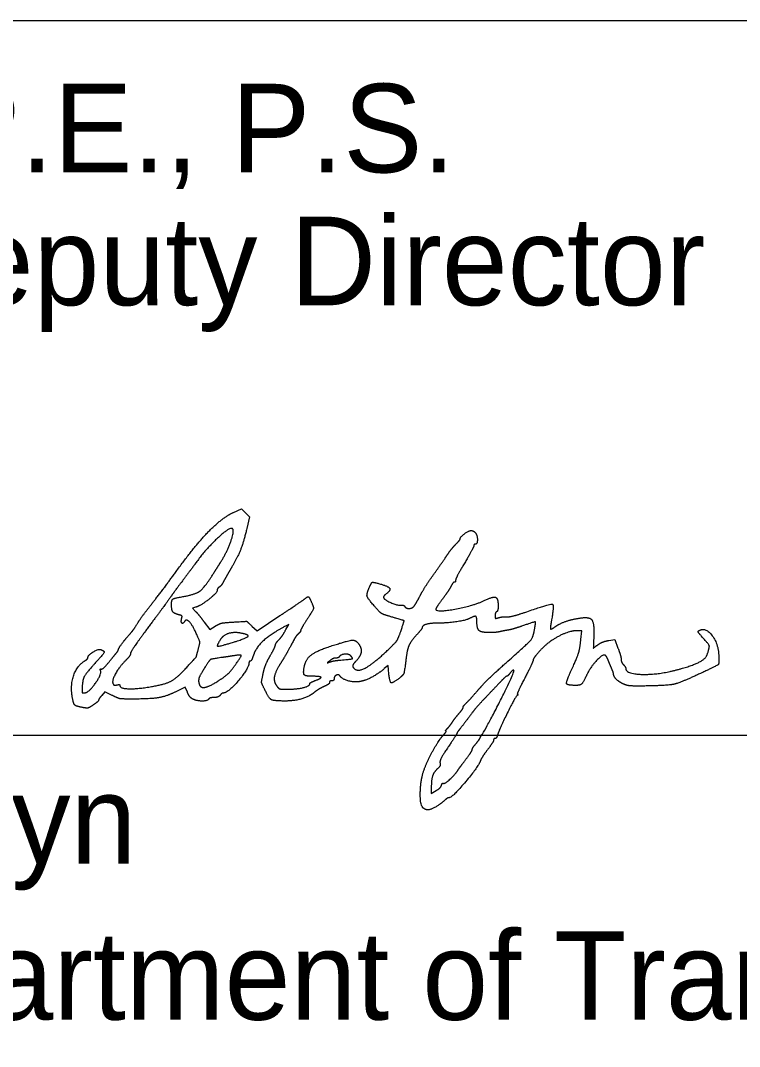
# Model space of a CAD drawing. Extents: x 0 to 34, y 0 to 22.
# Drawn here: x 25.683 to 26.819, y 7.305 to 8.926 of the extents above; entities that cross this region are included whole.
import ezdxf

# ---------------------------------------------------------------- set-up
doc = ezdxf.new("R2010")
doc.units = 0
doc.layers.add('SH_Data', color=7, linetype='Continuous')
doc.layers.add('SH_Text', color=7, linetype='Continuous')

msp = doc.modelspace()

# ---------------------------------------------------------------- linework, layer by layer
at = {"layer": 'SH_Data'}
for p, q in [((24.5279, 8.9262), (28.0279, 8.9262)), ((24.5279, 7.7968), (28.0279, 7.7968))]:
    msp.add_line(p, q, dxfattribs=at)
at = {"layer": 'SH_Text'}
for points in [[(26.0192, 8.1488), (26.0319, 8.1546), (26.0382, 8.1482), (26.0446, 8.1419), (26.0402, 8.1232)], [(25.9593, 7.9988), (25.9543, 7.9972), (25.9594, 7.9921)], [(26.0483, 7.9691), (26.0564, 7.9615), (26.0926, 7.9856)], [(25.9731, 7.9754), (25.9817, 7.9639), (25.9905, 7.9691)], [(26.1021, 7.9638), (26.1066, 7.9718), (26.1011, 7.9688)], [(26.568, 7.9479), (26.5695, 7.9617), (26.5617, 7.9617)], [(26.6119, 7.9463), (26.6215, 7.9478), (26.6266, 7.9343)], [(26.2639, 7.9001), (26.2633, 7.907), (26.2574, 7.9018)], [(25.8277, 7.8595), (25.8162, 7.8653), (25.8111, 7.8595)], [(25.9463, 7.8645), (25.9429, 7.8726), (25.9291, 7.8657)], [(26.3317, 7.714), (26.3317, 7.7046), (26.3392, 7.709)]]:
    msp.add_lwpolyline(points, dxfattribs=at)
for points in [[(25.9297, 8.0569), (25.9593, 8.0975), (26.0012, 8.1404), (26.0192, 8.1488)], [(26.0178, 8.1229), (26.0141, 8.1266), (25.9756, 8.0909), (25.9602, 8.0696)], [(25.9995, 8.0709), (26.0089, 8.0858), (26.0209, 8.1198), (26.0178, 8.1229)], [(26.0402, 8.1232), (26.0352, 8.102), (26.026, 8.0784), (26.0166, 8.0625)], [(26.3773, 8.1068), (26.3773, 8.1097), (26.3905, 8.12), (26.3942, 8.12)], [(26.3942, 8.12), (26.3962, 8.1201), (26.3992, 8.1188), (26.4008, 8.1172)], [(26.4008, 8.1172), (26.4043, 8.1137), (26.4047, 8.0985), (26.4013, 8.0985)], [(26.3569, 8.0815), (26.3608, 8.0873), (26.367, 8.0951), (26.3707, 8.0987)], [(26.3707, 8.0987), (26.3743, 8.1024), (26.3773, 8.106), (26.3773, 8.1068)], [(26.3989, 8.096), (26.3989, 8.0946), (26.3924, 8.0825), (26.3845, 8.0691)], [(26.4013, 8.0985), (26.3999, 8.0985), (26.3989, 8.0974), (26.3989, 8.096)], [(26.3353, 8.0505), (26.3432, 8.0617), (26.3529, 8.0757), (26.3569, 8.0815)], [(25.9602, 8.0696), (25.9566, 8.0646), (25.9472, 8.052), (25.9393, 8.0415)], [(25.9889, 8.0542), (25.9922, 8.0594), (25.997, 8.0669), (25.9995, 8.0709)], [(26.0166, 8.0625), (26.0131, 8.0566), (26.0079, 8.0474), (26.005, 8.0421)], [(26.3845, 8.0691), (26.3765, 8.0557), (26.3701, 8.0434), (26.3701, 8.0416)], [(25.8895, 8.0034), (25.8984, 8.0148), (25.9165, 8.0388), (25.9297, 8.0569)], [(25.9392, 8.0156), (25.9598, 8.0193), (25.9738, 8.0302), (25.9889, 8.0542)], [(26.3139, 8.0169), (26.3177, 8.0242), (26.3273, 8.0393), (26.3353, 8.0505)], [(25.9393, 8.0415), (25.9313, 8.031), (25.9232, 8.02), (25.9213, 8.017)], [(25.9966, 8.0306), (25.9947, 8.0295), (25.9933, 8.0271), (25.9933, 8.0252)], [(26.005, 8.0421), (26.0022, 8.0368), (25.9984, 8.0316), (25.9966, 8.0306)], [(26.243, 7.9993), (26.2315, 8.0124), (26.2292, 8.0192), (26.2332, 8.0288)], [(26.2332, 8.0288), (26.237, 8.0378), (26.2401, 8.0388), (26.2528, 8.0351)], [(26.2528, 8.0351), (26.2648, 8.0315), (26.2676, 8.0253), (26.26, 8.0195)], [(26.3628, 8.0319), (26.361, 8.0283), (26.3549, 8.0192), (26.3492, 8.0117)], [(26.3681, 8.0385), (26.367, 8.0385), (26.3646, 8.0355), (26.3628, 8.0319)], [(26.3701, 8.0416), (26.3701, 8.0399), (26.3692, 8.0385), (26.3681, 8.0385)], [(25.9213, 8.017), (25.9193, 8.0141), (25.9039, 7.9931), (25.8871, 7.9705)], [(25.9213, 8.0035), (25.9213, 8.0103), (25.9254, 8.0131), (25.9392, 8.0156)], [(25.9933, 8.0252), (25.9933, 8.0214), (25.9675, 8.0014), (25.9593, 7.9988)], [(26.0926, 7.9856), (26.1126, 7.9988), (26.1302, 8.0108), (26.1318, 8.0121)], [(26.1318, 8.0121), (26.1363, 8.0159), (26.1387, 8.015), (26.1417, 8.0084)], [(26.26, 8.0195), (26.2572, 8.0174), (26.2558, 8.0146), (26.2567, 8.0132)], [(26.2567, 8.0132), (26.2594, 8.0095), (26.2793, 8.0013), (26.2839, 8.002)], [(26.3046, 8.0007), (26.3059, 8.0024), (26.3101, 8.0096), (26.3139, 8.0169)], [(26.3492, 8.0117), (26.3435, 8.0042), (26.3389, 7.997), (26.3389, 7.9956)], [(26.4165, 8.0099), (26.4294, 8.0161), (26.4373, 8.0129), (26.4373, 8.0015)], [(25.868, 7.9741), (25.8709, 7.9789), (25.8806, 7.9921), (25.8895, 8.0034)], [(25.9323, 7.9871), (25.9251, 7.9889), (25.9213, 7.9946), (25.9213, 8.0035)], [(26.1417, 8.0084), (26.1461, 7.9988), (26.1451, 7.9947), (26.1349, 7.9788)], [(26.2665, 7.9842), (26.2557, 7.9873), (26.2508, 7.9905), (26.243, 7.9993)], [(26.2839, 8.002), (26.2862, 8.0024), (26.2887, 8.0016), (26.2896, 8.0002)], [(26.2896, 8.0002), (26.2918, 7.9967), (26.3018, 7.9971), (26.3046, 8.0007)], [(26.3389, 7.9956), (26.3389, 7.9904), (26.3985, 8.0013), (26.4165, 8.0099)], [(26.4373, 8.0015), (26.4373, 7.9969), (26.4362, 7.9925), (26.4349, 7.9917)], [(26.4796, 7.9908), (26.52, 8.0047), (26.5259, 8.003), (26.5218, 7.9792)], [(25.9373, 7.9808), (25.9383, 7.9843), (25.937, 7.9859), (25.9323, 7.9871)], [(25.9416, 7.976), (25.9392, 7.9721), (25.936, 7.9757), (25.9373, 7.9808)], [(25.9594, 7.9921), (25.9623, 7.9892), (25.9684, 7.9817), (25.9731, 7.9754)], [(26.1349, 7.9788), (26.1296, 7.9706), (26.1253, 7.963), (26.1253, 7.9619)], [(26.2833, 7.9604), (26.2889, 7.9773), (26.2885, 7.9778), (26.2665, 7.9842)], [(26.3922, 7.9811), (26.3867, 7.9781), (26.3565, 7.9737), (26.3415, 7.9737)], [(26.4037, 7.9764), (26.4037, 7.9837), (26.4, 7.9852), (26.3922, 7.9811)], [(26.4349, 7.9917), (26.4335, 7.9909), (26.4325, 7.9881), (26.4325, 7.9854)], [(26.4325, 7.9854), (26.4325, 7.9815), (26.4335, 7.9809), (26.4379, 7.9823)], [(26.4379, 7.9823), (26.4408, 7.9832), (26.4467, 7.9839), (26.4508, 7.9837)], [(26.4508, 7.9837), (26.455, 7.9836), (26.4679, 7.9868), (26.4796, 7.9908)], [(26.5218, 7.9792), (26.5204, 7.9715), (26.5197, 7.9649), (26.5202, 7.9644)], [(26.5277, 7.9683), (26.535, 7.9734), (26.5532, 7.9797), (26.5669, 7.9818)], [(26.5669, 7.9818), (26.5815, 7.9841), (26.5892, 7.9737), (26.5884, 7.9525)], [(25.8517, 7.9522), (25.8583, 7.9595), (25.8625, 7.9652), (25.868, 7.9741)], [(25.8871, 7.9705), (25.8703, 7.9478), (25.8565, 7.9277), (25.8565, 7.9257)], [(25.9604, 7.9574), (25.9543, 7.9711), (25.9446, 7.9808), (25.9416, 7.976)], [(25.9905, 7.9691), (25.997, 7.973), (26.0046, 7.9746), (26.0197, 7.9755)], [(26.0197, 7.9755), (26.04, 7.9767), (26.0402, 7.9767), (26.0483, 7.9691)], [(26.1011, 7.9688), (26.0777, 7.9563), (26.0549, 7.9356), (26.0508, 7.9231)], [(26.0894, 7.9457), (26.0948, 7.9517), (26.0973, 7.9552), (26.1021, 7.9638)], [(26.3173, 7.9665), (26.3173, 7.9656), (26.3131, 7.9602), (26.3079, 7.9545)], [(26.3415, 7.9737), (26.33, 7.9737), (26.3173, 7.9699), (26.3173, 7.9665)], [(26.423, 7.9587), (26.4106, 7.9588), (26.4037, 7.9651), (26.4037, 7.9764)], [(26.4529, 7.9627), (26.4489, 7.9621), (26.443, 7.9609), (26.4397, 7.9601)], [(26.45, 7.9112), (26.4855, 7.9427), (26.4925, 7.9509), (26.4949, 7.9642)], [(26.4742, 7.9688), (26.4664, 7.9661), (26.4568, 7.9634), (26.4529, 7.9627)], [(26.4949, 7.9642), (26.497, 7.9757), (26.4952, 7.9761), (26.4742, 7.9688)], [(26.5202, 7.9644), (26.5206, 7.964), (26.524, 7.9657), (26.5277, 7.9683)], [(26.7585, 7.9531), (26.7532, 7.9588), (26.7529, 7.9614), (26.7575, 7.9632)], [(26.7575, 7.9632), (26.7661, 7.9665), (26.7846, 7.9415), (26.7856, 7.9253)], [(25.8373, 7.9317), (25.8373, 7.9333), (25.8464, 7.9463), (25.8517, 7.9522)], [(25.9637, 7.9329), (25.9663, 7.9427), (25.966, 7.9449), (25.9604, 7.9574)], [(25.9989, 7.9483), (25.9919, 7.9376), (25.9964, 7.9367), (26.0209, 7.9442)], [(26.0315, 7.9578), (26.0206, 7.96), (26.0032, 7.9549), (25.9989, 7.9483)], [(26.0209, 7.9442), (26.0401, 7.9502), (26.0441, 7.9553), (26.0315, 7.9578)], [(26.1148, 7.9477), (26.1067, 7.9322), (26.0989, 7.9185), (26.0928, 7.9088)], [(26.1217, 7.9569), (26.1198, 7.9553), (26.1167, 7.9511), (26.1148, 7.9477)], [(26.1253, 7.9619), (26.1253, 7.9608), (26.1237, 7.9586), (26.1217, 7.9569)], [(26.1687, 7.936), (26.2005, 7.9466), (26.2139, 7.947), (26.219, 7.9375)], [(26.265, 7.9331), (26.2754, 7.9432), (26.2795, 7.9493), (26.2833, 7.9604)], [(26.3079, 7.9545), (26.2994, 7.945), (26.2937, 7.9324), (26.2921, 7.9197)], [(26.4397, 7.9601), (26.4364, 7.9594), (26.4289, 7.9587), (26.423, 7.9587)], [(26.5617, 7.9617), (26.549, 7.9617), (26.5152, 7.9433), (26.503, 7.9297)], [(26.5533, 7.9001), (26.5624, 7.92), (26.5664, 7.9331), (26.568, 7.9479)], [(26.5884, 7.9525), (26.5877, 7.9341), (26.5876, 7.9343), (26.5953, 7.9399)], [(26.5953, 7.9399), (26.5991, 7.9425), (26.6065, 7.9454), (26.6119, 7.9463)], [(26.7676, 7.924), (26.7716, 7.9358), (26.77, 7.9407), (26.7585, 7.9531)], [(25.7893, 7.9197), (25.7893, 7.9234), (25.8061, 7.9334), (25.8099, 7.9319)], [(25.8099, 7.9319), (25.8158, 7.9297), (25.8136, 7.9248), (25.7992, 7.9089)], [(25.8349, 7.9274), (25.8362, 7.929), (25.8373, 7.9309), (25.8373, 7.9317)], [(25.9441, 7.9024), (25.9601, 7.92), (25.9605, 7.9205), (25.9637, 7.9329)], [(26.0769, 7.9216), (26.0813, 7.9292), (26.0851, 7.9369), (26.0854, 7.9387)], [(26.0854, 7.9387), (26.0856, 7.9404), (26.0874, 7.9436), (26.0894, 7.9457)], [(26.131, 7.9049), (26.1331, 7.9162), (26.1493, 7.9295), (26.1687, 7.936)], [(26.208, 7.9043), (26.2133, 7.8956), (26.24, 7.9091), (26.265, 7.9331)], [(26.219, 7.9375), (26.2222, 7.9315), (26.2188, 7.9201), (26.2114, 7.9122)], [(26.6266, 7.9343), (26.6294, 7.9268), (26.6317, 7.9187), (26.6317, 7.9162)], [(25.7644, 7.8581), (25.7615, 7.8766), (25.7722, 7.9066), (25.7846, 7.9143)], [(25.7846, 7.9143), (25.7872, 7.9159), (25.7893, 7.9183), (25.7893, 7.9197)], [(25.8228, 7.9125), (25.8281, 7.9191), (25.8336, 7.9258), (25.8349, 7.9274)], [(25.8491, 7.915), (25.8393, 7.9053), (25.8269, 7.8832), (25.8287, 7.8785)], [(25.8565, 7.9257), (25.8564, 7.9237), (25.8531, 7.9189), (25.8491, 7.915)], [(26.0017, 7.9195), (25.9839, 7.9169), (25.9818, 7.9157), (25.9746, 7.9045)], [(26.0191, 7.9221), (26.0135, 7.9212), (26.0056, 7.92), (26.0017, 7.9195)], [(26.024, 7.9105), (26.0319, 7.9218), (26.031, 7.924), (26.0191, 7.9221)], [(26.0457, 7.9137), (26.0446, 7.9137), (26.0437, 7.9124), (26.0436, 7.9107)], [(26.0508, 7.9231), (26.0491, 7.9179), (26.0468, 7.9137), (26.0457, 7.9137)], [(26.066, 7.8937), (26.0676, 7.9014), (26.0725, 7.914), (26.0769, 7.9216)], [(26.1719, 7.9147), (26.1673, 7.911), (26.1673, 7.9109), (26.1721, 7.9126)], [(26.1808, 7.9185), (26.1785, 7.9185), (26.1745, 7.9168), (26.1719, 7.9147)], [(26.1721, 7.9126), (26.1747, 7.9135), (26.1823, 7.9148), (26.1889, 7.9154)], [(26.1863, 7.9206), (26.1856, 7.9195), (26.1831, 7.9185), (26.1808, 7.9185)], [(26.2048, 7.9217), (26.202, 7.9251), (26.1886, 7.9243), (26.1863, 7.9206)], [(26.1889, 7.9154), (26.2056, 7.9169), (26.208, 7.9179), (26.2048, 7.9217)], [(26.2921, 7.9197), (26.2893, 7.8972), (26.2875, 7.8917), (26.2819, 7.8873)], [(26.4925, 7.9151), (26.4925, 7.9136), (26.4865, 7.9007), (26.4792, 7.8866)], [(26.503, 7.9297), (26.4972, 7.9233), (26.4925, 7.9167), (26.4925, 7.9151)], [(26.6049, 7.9233), (26.6006, 7.9233), (26.5823, 7.9028), (26.5776, 7.8926)], [(26.6105, 7.9167), (26.609, 7.9203), (26.6065, 7.9233), (26.6049, 7.9233)], [(26.6164, 7.9025), (26.6146, 7.9067), (26.6119, 7.9131), (26.6105, 7.9167)], [(26.6317, 7.9162), (26.6317, 7.9137), (26.6333, 7.91), (26.6353, 7.908)], [(26.7187, 7.8997), (26.7424, 7.9059), (26.7653, 7.9173), (26.7676, 7.924)], [(26.7856, 7.9253), (26.7865, 7.91), (26.7839, 7.9068), (26.7605, 7.8959)], [(25.7992, 7.9089), (25.7856, 7.8937), (25.7806, 7.8836), (25.78, 7.8697)], [(25.7848, 7.8637), (25.7912, 7.8647), (25.8113, 7.8931), (25.8093, 7.8983)], [(25.8093, 7.8983), (25.8085, 7.9003), (25.809, 7.9016), (25.8105, 7.9012)], [(25.8105, 7.9012), (25.8119, 7.9008), (25.8174, 7.9059), (25.8228, 7.9125)], [(25.8876, 7.8731), (25.9103, 7.8767), (25.9299, 7.8869), (25.9441, 7.9024)], [(25.9746, 7.9045), (25.9664, 7.8919), (25.9632, 7.8821), (25.9654, 7.8762)], [(25.9942, 7.8818), (26.0053, 7.8887), (26.0163, 7.8993), (26.024, 7.9105)], [(26.0436, 7.9107), (26.0435, 7.9022), (26.0104, 7.8633), (26.0033, 7.8633)], [(26.0928, 7.9088), (26.0848, 7.8961), (26.0826, 7.8809), (26.0877, 7.8741)], [(26.1446, 7.8897), (26.1331, 7.8897), (26.129, 7.8943), (26.131, 7.9049)], [(26.2114, 7.9122), (26.2086, 7.9093), (26.2071, 7.9057), (26.208, 7.9043)], [(26.2574, 7.9018), (26.248, 7.8937), (26.228, 7.883), (26.2189, 7.8814)], [(26.2819, 7.8873), (26.2701, 7.878), (26.2658, 7.8812), (26.2639, 7.9001)], [(26.4034, 7.7846), (26.411, 7.7933), (26.4643, 7.8971), (26.4622, 7.8992)], [(26.406, 7.8684), (26.4132, 7.8768), (26.433, 7.8961), (26.45, 7.9112)], [(26.4622, 7.8992), (26.4614, 7.8999), (26.4589, 7.8981), (26.4565, 7.8951)], [(26.5607, 7.8753), (26.5462, 7.8753), (26.5445, 7.8807), (26.5533, 7.9001)], [(26.6197, 7.8929), (26.6197, 7.8941), (26.6182, 7.8984), (26.6164, 7.9025)], [(26.6353, 7.908), (26.6372, 7.9061), (26.6389, 7.9034), (26.6389, 7.9021)], [(26.6389, 7.9021), (26.6389, 7.8935), (26.6895, 7.892), (26.7187, 7.8997)], [(25.9654, 7.8762), (25.9675, 7.871), (25.981, 7.8736), (25.9942, 7.8818)], [(26.068, 7.8697), (26.0636, 7.8788), (26.0634, 7.8811), (26.066, 7.8937)], [(26.1397, 7.8779), (26.1397, 7.879), (26.1434, 7.8811), (26.1479, 7.8828)], [(26.1479, 7.8828), (26.1582, 7.8865), (26.1567, 7.8897), (26.1446, 7.8897)], [(26.1745, 7.8825), (26.1725, 7.8825), (26.1709, 7.8814), (26.1709, 7.88)], [(26.1781, 7.8858), (26.1781, 7.884), (26.1764, 7.8825), (26.1745, 7.8825)], [(26.1876, 7.8899), (26.1855, 7.8931), (26.1781, 7.89), (26.1781, 7.8858)], [(26.2189, 7.8814), (26.2103, 7.8798), (26.1905, 7.8852), (26.1876, 7.8899)], [(26.4419, 7.8819), (26.4378, 7.8776), (26.4273, 7.8665), (26.4185, 7.8573)], [(26.4507, 7.8897), (26.4499, 7.8897), (26.446, 7.8862), (26.4419, 7.8819)], [(26.4565, 7.8951), (26.4541, 7.8921), (26.4515, 7.8897), (26.4507, 7.8897)], [(26.4792, 7.8866), (26.472, 7.8725), (26.4668, 7.8609), (26.4678, 7.8609)], [(26.5776, 7.8926), (26.5718, 7.8802), (26.567, 7.8753), (26.5607, 7.8753)], [(26.6354, 7.8774), (26.6284, 7.8807), (26.6199, 7.8891), (26.6197, 7.8929)], [(26.7605, 7.8959), (26.7256, 7.8795), (26.7046, 7.8748), (26.6653, 7.8743)], [(25.78, 7.8697), (25.7797, 7.8641), (25.7806, 7.8631), (25.7848, 7.8637)], [(25.8287, 7.8785), (25.8296, 7.8762), (25.8319, 7.8752), (25.8349, 7.876)], [(25.8349, 7.876), (25.8375, 7.8767), (25.8397, 7.8764), (25.8397, 7.8752)], [(25.8397, 7.8752), (25.8397, 7.8706), (25.8653, 7.8694), (25.8876, 7.8731)], [(25.9291, 7.8657), (25.9135, 7.858), (25.8884, 7.8537), (25.8584, 7.8537)], [(26.0997, 7.8506), (26.0822, 7.8507), (26.0752, 7.8549), (26.068, 7.8697)], [(26.0877, 7.8741), (26.0905, 7.8703), (26.0941, 7.8693), (26.1053, 7.8693)], [(26.1053, 7.8693), (26.1193, 7.8693), (26.1397, 7.8744), (26.1397, 7.8779)], [(26.1655, 7.8751), (26.1581, 7.8718), (26.1505, 7.8673), (26.1463, 7.8638)], [(26.1709, 7.88), (26.1709, 7.8787), (26.1684, 7.8765), (26.1655, 7.8751)], [(26.3875, 7.848), (26.3905, 7.8509), (26.3988, 7.86), (26.406, 7.8684)], [(26.6653, 7.8743), (26.6503, 7.8741), (26.64, 7.8752), (26.6354, 7.8774)], [(25.781, 7.8403), (25.7701, 7.8424), (25.7663, 7.8465), (25.7644, 7.8581)], [(25.8061, 7.8519), (25.806, 7.8509), (25.8023, 7.8475), (25.7977, 7.8444)], [(25.8111, 7.8595), (25.8083, 7.8563), (25.8061, 7.8529), (25.8061, 7.8519)], [(25.8584, 7.8537), (25.8429, 7.8537), (25.837, 7.8548), (25.8277, 7.8595)], [(25.9545, 7.8539), (25.9518, 7.8553), (25.9482, 7.8601), (25.9463, 7.8645)], [(25.9801, 7.8537), (25.9781, 7.8505), (25.9606, 7.8506), (25.9545, 7.8539)], [(25.9883, 7.8561), (25.9846, 7.8561), (25.9809, 7.855), (25.9801, 7.8537)], [(25.9981, 7.8597), (25.9964, 7.8577), (25.992, 7.8561), (25.9883, 7.8561)], [(26.0033, 7.8633), (26.0021, 7.8633), (25.9997, 7.8617), (25.9981, 7.8597)], [(26.1463, 7.8638), (26.1386, 7.8574), (26.1142, 7.8505), (26.0997, 7.8506)], [(26.4185, 7.8573), (26.4097, 7.848), (26.3998, 7.8368), (26.3965, 7.8323)], [(26.4671, 7.8591), (26.4644, 7.8572), (26.4392, 7.8062), (26.4362, 7.7967)], [(26.4678, 7.8609), (26.4688, 7.8608), (26.4685, 7.86), (26.4671, 7.8591)], [(25.7977, 7.8444), (25.7912, 7.84), (25.7876, 7.8391), (25.781, 7.8403)], [(26.3755, 7.831), (26.3791, 7.8353), (26.3821, 7.8397), (26.3821, 7.8408)], [(26.3821, 7.8408), (26.3821, 7.842), (26.3846, 7.8452), (26.3875, 7.848)], [(26.3575, 7.8077), (26.3598, 7.8101), (26.3633, 7.8146), (26.3653, 7.8177)], [(26.3653, 7.8177), (26.3672, 7.8208), (26.3718, 7.8267), (26.3755, 7.831)], [(26.3965, 7.8323), (26.3884, 7.8214), (26.3779, 7.8076), (26.3749, 7.804)], [(26.3516, 7.7979), (26.3543, 7.8009), (26.3558, 7.8033), (26.3549, 7.8033)], [(26.3549, 7.8033), (26.354, 7.8033), (26.3552, 7.8053), (26.3575, 7.8077)], [(26.3725, 7.8001), (26.3725, 7.7996), (26.3661, 7.7896), (26.3584, 7.778)], [(26.3749, 7.804), (26.3736, 7.8024), (26.3725, 7.8007), (26.3725, 7.8001)], [(26.3215, 7.7453), (26.3274, 7.7601), (26.3445, 7.79), (26.3516, 7.7979)], [(26.3965, 7.7743), (26.3965, 7.7756), (26.3996, 7.7803), (26.4034, 7.7846)], [(26.4301, 7.7888), (26.4301, 7.7874), (26.4258, 7.7807), (26.4206, 7.7737)], [(26.4323, 7.7913), (26.4311, 7.7913), (26.4301, 7.7902), (26.4301, 7.7888)], [(26.4362, 7.7967), (26.4353, 7.7937), (26.4335, 7.7913), (26.4323, 7.7913)], [(26.3584, 7.778), (26.3497, 7.765), (26.3448, 7.7552), (26.3455, 7.7525)], [(26.3863, 7.7585), (26.3919, 7.7659), (26.3965, 7.773), (26.3965, 7.7743)], [(26.4206, 7.7737), (26.4154, 7.7668), (26.4103, 7.7589), (26.4092, 7.756)], [(26.3455, 7.7525), (26.3461, 7.75), (26.3446, 7.7463), (26.3418, 7.7439)], [(26.4092, 7.756), (26.4055, 7.7462), (26.3644, 7.6977), (26.3597, 7.6977)], [(26.3737, 7.7412), (26.375, 7.7434), (26.3807, 7.7511), (26.3863, 7.7585)], [(26.3197, 7.6809), (26.3137, 7.6846), (26.315, 7.7289), (26.3215, 7.7453)], [(26.3418, 7.7439), (26.3359, 7.7387), (26.3317, 7.7264), (26.3317, 7.714)], [(26.3509, 7.7205), (26.3528, 7.7193), (26.3694, 7.7345), (26.3737, 7.7412)], [(26.3479, 7.7175), (26.3485, 7.7198), (26.3499, 7.7211), (26.3509, 7.7205)], [(26.3392, 7.709), (26.3433, 7.7114), (26.3472, 7.7152), (26.3479, 7.7175)], [(26.3522, 7.6931), (26.346, 7.6874), (26.3301, 7.6785), (26.3262, 7.6785)], [(26.3597, 7.6977), (26.3583, 7.6977), (26.3549, 7.6956), (26.3522, 7.6931)], [(26.3262, 7.6785), (26.3246, 7.6786), (26.3216, 7.6796), (26.3197, 7.6809)]]:
    msp.add_open_spline(points, degree=2, dxfattribs=at)

# ---------------------------------------------------------------- texts
for s, p in [('John Picuri, P.E., P.S.', (24.5279, 8.6862)), ('District       Deputy Director', (24.5279, 8.4762)), ('Pamela Boratyn', (24.534, 7.5936)), ('Director, Department of Transportation', (24.5279, 7.3468))]:
    msp.add_text(s, height=0.14, dxfattribs=at).set_placement(p)

doc.saveas('drawing.dxf')
